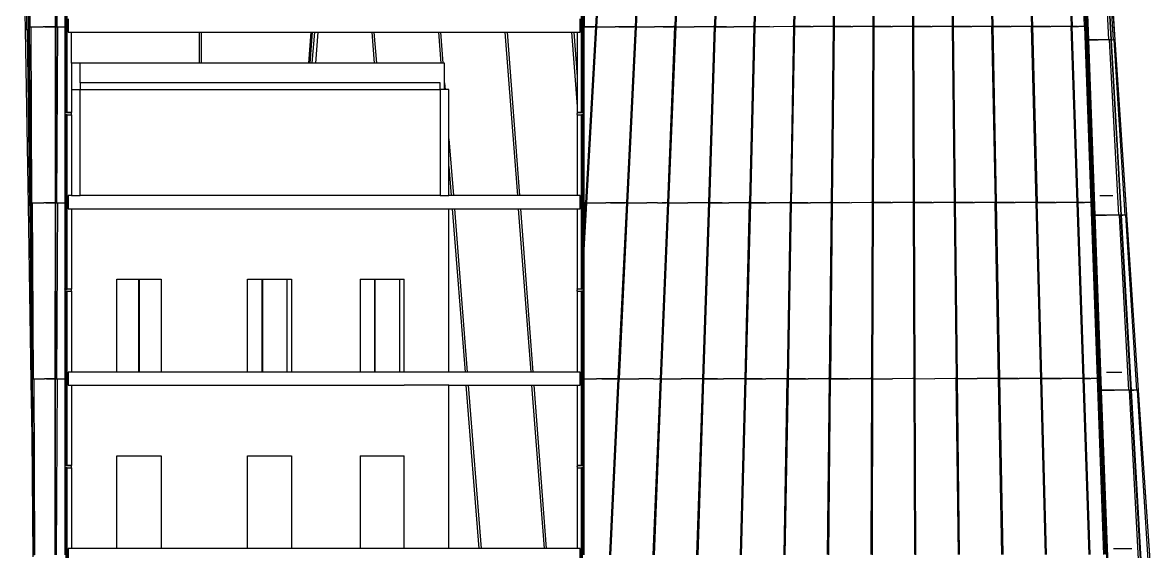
# Model space of a CAD drawing. Extents: x -21493 to 32459, y -48437 to 49697.
# Drawn here: x -12374 to 13168, y 21586 to 33568 of the extents above; entities that cross this region are included whole.
import ezdxf

# ---------------------------------------------------------------- set-up
doc = ezdxf.new("R2010")
doc.units = 0
doc.layers.get('0').update_dxf_attribs({"linetype": 'CONTINUOUS'})
doc.layers.add('SECTIONCUTEDGES', color=7, linetype='CONTINUOUS')

msp = doc.modelspace()

# ---------------------------------------------------------------- linework, layer by layer
for p, q in [((-12308, 33412), (-12374, 37396)), ((-12334, 37396), (-12286, 33413)), ((-12280, 37397), (-12244, 33416)), ((-12239, 33413), (-12275, 37397)), ((-12269, 37397), (-12233, 33471)), ((-12212, 33468), (-12248, 37456)), ((-12198, 33472), (-12216, 37457)), ((-11628, 37460), (-11632, 33473)), ((-11612, 33470), (-11608, 37458)), ((-11574, 37459), (-11598, 33472)), ((348, 33473), (348, 37460)), ((822, 37461), (600, 33473)), ((630, 33472), (851, 37458)), ((1690, 37462), (1497, 33474)), ((1527, 33473), (1719, 37459)), ((2557, 37463), (2395, 33475)), ((2425, 33473), (2587, 37460)), ((3425, 37464), (3292, 33476)), ((3322, 33474), (3454, 37460)), ((4292, 37465), (4190, 33476)), ((4219, 33475), (4322, 37461)), ((5160, 37465), (5087, 33477)), ((5117, 33475), (5190, 37462)), ((6028, 37466), (5985, 33478)), ((6014, 33476), (6057, 37463)), ((6895, 37467), (6882, 33479)), ((6912, 33477), (6925, 37463)), ((7763, 37468), (7779, 33480)), ((7809, 33477), (7792, 37464)), ((8630, 37469), (8677, 33480)), ((8707, 33478), (8660, 37464)), ((9498, 37469), (9574, 33481)), ((9604, 33478), (9528, 37465)), ((10366, 37470), (10472, 33482)), ((10501, 33479), (10395, 37465)), ((11233, 37471), (11369, 33483)), ((11399, 33479), (11263, 37466)), ((11676, 33482), (11535, 37467)), ((11553, 37473), (11700, 33485)), ((11729, 33481), (11594, 37143)), ((11598, 37143), (11745, 33176)), ((11770, 33174), (11623, 37139)), ((12228, 33174), (12021, 37142)), ((12045, 37145), (12271, 33177)), ((12286, 33173), (12060, 37140)), ((12328, 33176), (12079, 37140)), ((12095, 37146), (12362, 33179)), ((12367, 33174), (12099, 37142)), ((-11418, 35481), (-11418, 33472)), ((332, 35481), (332, 33472)), ((-12234, 33471), (-12233, 33471)), ((-12233, 33471), (-12234, 33471)), ((-12234, 33471), (-12233, 33413)), ((-12214, 33468), (-12233, 33471)), ((-12233, 33471), (-12233, 33471)), ((-12233, 33471), (-12213, 33468)), ((-12178, 29480), (-12214, 33468)), ((-12213, 33468), (-12214, 33468)), ((-12213, 33468), (-12212, 33468)), ((-12212, 33468), (-12181, 33469)), ((-12198, 33472), (-12181, 33472)), ((-12181, 33472), (-11905, 33472)), ((-12181, 33469), (-12181, 33469)), ((-12164, 29484), (-12181, 33469)), ((-11866, 33472), (-11905, 33472)), ((-11866, 33472), (-11801, 33472)), ((-11801, 33472), (-11866, 33472)), ((-11801, 33472), (-11801, 33472)), ((-11801, 33472), (-11633, 33472)), ((-11633, 33472), (-11801, 33472)), ((-11633, 33472), (-11637, 29485)), ((-11632, 33473), (-11633, 33473)), ((-11633, 33473), (-11632, 33473)), ((-11633, 33473), (-11633, 33472)), ((-11633, 33472), (-11633, 33472)), ((-11632, 33473), (-11632, 33473)), ((-11632, 33473), (-11632, 33473)), ((-11632, 33473), (-11623, 33472)), ((-11619, 33471), (-11623, 33472)), ((-11614, 33470), (-11619, 33471)), ((-11619, 33471), (-11619, 33471)), ((-11619, 33471), (-11613, 33470)), ((-11619, 33471), (-11619, 33471)), ((-11618, 29482), (-11614, 33470)), ((-11613, 33470), (-11614, 33470)), ((-11613, 33470), (-11612, 33470)), ((-11612, 33470), (-11580, 33471)), ((-11580, 33471), (-11604, 29484)), ((-11598, 33472), (-11580, 33472)), ((-11580, 33472), (-11418, 33472)), ((-11580, 33471), (-11580, 33471)), ((-11418, 33472), (-11418, 31534)), ((332, 33472), (343, 33473)), ((332, 33472), (332, 31532)), ((343, 33473), (347, 33473)), ((346, 33473), (343, 33473)), ((347, 33473), (346, 33473)), ((347, 33473), (347, 33473)), ((347, 33472), (347, 33473)), ((348, 33473), (347, 33473)), ((347, 29485), (347, 33472)), ((388, 33472), (347, 33472)), ((347, 33472), (388, 33472)), ((347, 33472), (347, 33472)), ((598, 33473), (376, 29485)), ((388, 33472), (388, 33472)), ((479, 33472), (388, 33472)), ((388, 33472), (479, 33472)), ((407, 29484), (629, 33470)), ((479, 33472), (479, 33472)), ((480, 33472), (479, 33472)), ((479, 33472), (480, 33472)), ((480, 33472), (480, 33472)), ((587, 33472), (480, 33472)), ((480, 33472), (571, 33472)), ((598, 33473), (571, 33474)), ((571, 33474), (571, 33474)), ((599, 33473), (598, 33473)), ((599, 33473), (600, 33473)), ((600, 33473), (614, 33472)), ((629, 33470), (614, 33472)), ((629, 33470), (630, 33472)), ((629, 33470), (629, 33470)), ((629, 33470), (629, 33470)), ((629, 33470), (629, 33470)), ((629, 33470), (629, 33470)), ((630, 33472), (1043, 33473)), ((1132, 33472), (1043, 33473)), ((1132, 33472), (1255, 33473)), ((1255, 33472), (1132, 33472)), ((1255, 33472), (1255, 33473)), ((1255, 33473), (1285, 33473)), ((1285, 33472), (1255, 33472)), ((1285, 33473), (1285, 33472)), ((1285, 33473), (1376, 33473)), ((1376, 33472), (1285, 33472)), ((1496, 33474), (1304, 29486)), ((1334, 29485), (1526, 33471)), ((1376, 33473), (1376, 33472)), ((1376, 33473), (1377, 33473)), ((1377, 33472), (1376, 33472)), ((1377, 33473), (1377, 33472)), ((1377, 33473), (1468, 33473)), ((1484, 33472), (1377, 33472)), ((1469, 33474), (1468, 33474)), ((1496, 33474), (1469, 33474)), ((1497, 33474), (1496, 33474)), ((1497, 33474), (1512, 33472)), ((1497, 33474), (1497, 33474)), ((1526, 33471), (1512, 33472)), ((1526, 33471), (1527, 33471)), ((1527, 33471), (1526, 33471)), ((1526, 33471), (1526, 33471)), ((1526, 33471), (1526, 33471)), ((1527, 33473), (1940, 33473)), ((1527, 33471), (1527, 33473)), ((2133, 33473), (1940, 33473)), ((2133, 33473), (2274, 33473)), ((2274, 33473), (2133, 33473)), ((2393, 33475), (2231, 29487)), ((2261, 29485), (2424, 33472)), ((2274, 33473), (2274, 33473)), ((2274, 33473), (2275, 33473)), ((2275, 33473), (2274, 33473)), ((2275, 33473), (2275, 33473)), ((2275, 33473), (2366, 33473)), ((2381, 33473), (2275, 33473)), ((2393, 33475), (2366, 33475)), ((2366, 33475), (2366, 33475)), ((2394, 33475), (2393, 33475)), ((2394, 33475), (2395, 33475)), ((2411, 33473), (2394, 33475)), ((2395, 33475), (2411, 33473)), ((2424, 33472), (2411, 33473)), ((2424, 33472), (2425, 33473)), ((2424, 33472), (2424, 33472)), ((2424, 33472), (2424, 33472)), ((2424, 33472), (2424, 33472)), ((2424, 33472), (2424, 33472)), ((2425, 33473), (2838, 33474)), ((3263, 33474), (2838, 33474)), ((3291, 33476), (3158, 29488)), ((3189, 29486), (3321, 33472)), ((3291, 33476), (3263, 33475)), ((3279, 33474), (3263, 33474)), ((3292, 33476), (3291, 33476)), ((3292, 33476), (3311, 33474)), ((3292, 33476), (3292, 33476)), ((3311, 33474), (3292, 33476)), ((3321, 33472), (3311, 33474)), ((3321, 33472), (3322, 33472)), ((3322, 33472), (3321, 33472)), ((3321, 33472), (3321, 33472)), ((3321, 33472), (3321, 33472)), ((3568, 33474), (3322, 33474)), ((3322, 33474), (3568, 33474)), ((3322, 33472), (3322, 33474)), ((3322, 33474), (3322, 33474)), ((3568, 33474), (3735, 33474)), ((4160, 33474), (3735, 33474)), ((4188, 33476), (4085, 29488)), ((4116, 29487), (4219, 33473)), ((4176, 33474), (4160, 33474)), ((4188, 33476), (4161, 33476)), ((4161, 33476), (4161, 33476)), ((4189, 33476), (4188, 33476)), ((4189, 33476), (4190, 33476)), ((4204, 33475), (4189, 33476)), ((4190, 33476), (4204, 33475)), ((4219, 33473), (4204, 33475)), ((4543, 33475), (4219, 33474)), ((4219, 33475), (4543, 33475)), ((4219, 33474), (4219, 33475)), ((4219, 33473), (4219, 33474)), ((4219, 33473), (4219, 33473)), ((4219, 33473), (4219, 33473)), ((4219, 33473), (4219, 33473)), ((4219, 33473), (4219, 33473)), ((4543, 33475), (4633, 33474)), ((5058, 33475), (4633, 33474)), ((5085, 33477), (5013, 29489)), ((5043, 29487), (5116, 33474)), ((5059, 33476), (5058, 33476)), ((5074, 33475), (5058, 33475)), ((5085, 33477), (5059, 33476)), ((5087, 33477), (5085, 33477)), ((5087, 33477), (5101, 33476)), ((5087, 33477), (5087, 33477)), ((5101, 33476), (5087, 33477)), ((5116, 33474), (5101, 33476)), ((5116, 33474), (5117, 33474)), ((5117, 33474), (5116, 33474)), ((5116, 33474), (5116, 33474)), ((5116, 33474), (5116, 33474)), ((5468, 33475), (5117, 33475)), ((5117, 33475), (5468, 33475)), ((5117, 33474), (5117, 33475)), ((5117, 33475), (5117, 33475)), ((5468, 33475), (5530, 33475)), ((5955, 33475), (5530, 33475)), ((5983, 33478), (5940, 29490)), ((5956, 33477), (5955, 33477)), ((5971, 33475), (5955, 33475)), ((5983, 33478), (5956, 33477)), ((5970, 29488), (6014, 33475)), ((5984, 33478), (5983, 33478)), ((5984, 33478), (5985, 33478)), ((5999, 33476), (5984, 33478)), ((5985, 33478), (5999, 33476)), ((6014, 33475), (5999, 33476)), ((6380, 33476), (6014, 33475)), ((6014, 33476), (6380, 33476)), ((6014, 33475), (6014, 33476)), ((6014, 33475), (6014, 33475)), ((6014, 33475), (6014, 33475)), ((6014, 33475), (6014, 33475)), ((6014, 33475), (6014, 33475)), ((6014, 33475), (6014, 33475)), ((6380, 33476), (6428, 33476)), ((6853, 33476), (6428, 33476)), ((6880, 33479), (6853, 33477)), ((6853, 33477), (6853, 33477)), ((6869, 33476), (6853, 33476)), ((6880, 33479), (6867, 29491)), ((6882, 33479), (6880, 33479)), ((6882, 33479), (6896, 33477)), ((6882, 33479), (6882, 33479)), ((6896, 33477), (6882, 33479)), ((6911, 33475), (6896, 33477)), ((6898, 29489), (6911, 33475)), ((6911, 33475), (6912, 33475)), ((6912, 33475), (6911, 33475)), ((6911, 33475), (6911, 33475)), ((6911, 33475), (6911, 33475)), ((6912, 33477), (7286, 33476)), ((6912, 33476), (6912, 33477)), ((7286, 33476), (6912, 33476)), ((6912, 33475), (6912, 33476)), ((7286, 33476), (7325, 33476)), ((7750, 33477), (7325, 33476)), ((7751, 33478), (7750, 33478)), ((7766, 33477), (7750, 33477)), ((7778, 33480), (7751, 33478)), ((7778, 33480), (7794, 29492)), ((7779, 33480), (7778, 33480)), ((7779, 33480), (7794, 33478)), ((7779, 33480), (7779, 33480)), ((7794, 33478), (7779, 33480)), ((7808, 33476), (7794, 33478)), ((7808, 33476), (7809, 33476)), ((7809, 33476), (7808, 33476)), ((7825, 29489), (7808, 33476)), ((7808, 33476), (7808, 33476)), ((7808, 33476), (7808, 33476)), ((8189, 33477), (7809, 33476)), ((7809, 33477), (8189, 33477)), ((7809, 33476), (7809, 33477)), ((8189, 33477), (8222, 33477)), ((8648, 33477), (8222, 33477)), ((8675, 33481), (8648, 33478)), ((8648, 33478), (8648, 33478)), ((8663, 33477), (8648, 33477)), ((8675, 33481), (8721, 29492)), ((8676, 33480), (8675, 33481)), ((8676, 33480), (8677, 33480)), ((8691, 33479), (8676, 33480)), ((8677, 33480), (8691, 33479)), ((8706, 33477), (8691, 33479)), ((9090, 33477), (8706, 33476)), ((8706, 33477), (8707, 33477)), ((8707, 33477), (8706, 33477)), ((8706, 33476), (8706, 33477)), ((8706, 33477), (8706, 33477)), ((8706, 33477), (8706, 33477)), ((8752, 29490), (8706, 33476)), ((8707, 33478), (9090, 33477)), ((8707, 33477), (8707, 33478)), ((9090, 33477), (9120, 33477)), ((9545, 33478), (9120, 33477)), ((9546, 33479), (9545, 33479)), ((9561, 33478), (9545, 33478)), ((9572, 33481), (9546, 33479)), ((9572, 33481), (9649, 29493)), ((9574, 33481), (9572, 33481)), ((9574, 33481), (9588, 33479)), ((9574, 33481), (9574, 33481)), ((9588, 33479), (9574, 33481)), ((9603, 33478), (9588, 33479)), ((9991, 33478), (9603, 33477)), ((9603, 33478), (9604, 33478)), ((9604, 33478), (9603, 33477)), ((9603, 33477), (9603, 33478)), ((9603, 33478), (9603, 33478)), ((9680, 29490), (9603, 33477)), ((9603, 33477), (9603, 33477)), ((9604, 33478), (9673, 33478)), ((9604, 33478), (9673, 33478)), ((9604, 33478), (9604, 33478)), ((9604, 33478), (9604, 33478)), ((9673, 33478), (9991, 33478)), ((9991, 33478), (10017, 33478)), ((10442, 33479), (10017, 33478)), ((10458, 33479), (10442, 33479)), ((10443, 33479), (10442, 33479)), ((10470, 33482), (10443, 33479)), ((10470, 33482), (10576, 29494)), ((10471, 33482), (10470, 33482)), ((10471, 33482), (10472, 33482)), ((10486, 33480), (10471, 33482)), ((10472, 33482), (10486, 33480)), ((10501, 33478), (10486, 33480)), ((10501, 33479), (10891, 33478)), ((10501, 33478), (10501, 33479)), ((10891, 33478), (10501, 33477)), ((10501, 33478), (10501, 33478)), ((10501, 33478), (10501, 33478)), ((10501, 33477), (10501, 33478)), ((10501, 33478), (10501, 33478)), ((10501, 33478), (10501, 33478)), ((10607, 29491), (10501, 33477)), ((10891, 33478), (10915, 33478)), ((11340, 33479), (10915, 33478)), ((11367, 33483), (11340, 33480)), ((11340, 33480), (11340, 33479)), ((11356, 33479), (11340, 33479)), ((11367, 33483), (11503, 29495)), ((11368, 33483), (11367, 33483)), ((11368, 33483), (11369, 33483)), ((11383, 33481), (11368, 33483)), ((11369, 33483), (11383, 33481)), ((11398, 33479), (11383, 33481)), ((11398, 33479), (11399, 33479)), ((11399, 33479), (11398, 33479)), ((11398, 33478), (11398, 33479)), ((11398, 33479), (11439, 33479)), ((11398, 33479), (11398, 33479)), ((11398, 33479), (11398, 33479)), ((11398, 33479), (11398, 33479)), ((11534, 29491), (11398, 33478)), ((11439, 33478), (11398, 33478)), ((11439, 33478), (11439, 33479)), ((11439, 33479), (11441, 33479)), ((11441, 33478), (11439, 33478)), ((11441, 33479), (11441, 33478)), ((11441, 33479), (11479, 33479)), ((11479, 33478), (11441, 33478)), ((11479, 33479), (11479, 33478)), ((11479, 33479), (11513, 33478)), ((11513, 33478), (11479, 33478)), ((11513, 33478), (11536, 33478)), ((11676, 33479), (11536, 33478)), ((11676, 33482), (11675, 33482)), ((11698, 33485), (11676, 33482)), ((11681, 33479), (11676, 33479)), ((11822, 29494), (11681, 33479)), ((11698, 33485), (11845, 29497)), ((11699, 33485), (11698, 33485)), ((11699, 33485), (11700, 33485)), ((11728, 33481), (11699, 33485)), ((11700, 33485), (11728, 33481)), ((11729, 33481), (11728, 33481)), ((11728, 33481), (11729, 33481)), ((11739, 33175), (11728, 33481)), ((11728, 33481), (11728, 33481)), ((-12308, 33412), (-12308, 33412)), ((-12308, 33412), (-12308, 33412)), ((-12308, 33412), (-12270, 33412)), ((-12242, 29428), (-12308, 33412)), ((-12308, 33412), (-12308, 33412)), ((-12308, 33412), (-12308, 33412)), ((-12286, 33413), (-12270, 33413)), ((-12270, 33413), (-12270, 33412)), ((-12270, 33413), (-12247, 33413)), ((-12270, 33412), (-12220, 29429)), ((-12242, 33413), (-12247, 33413)), ((-12244, 33416), (-12242, 33415)), ((-12242, 33415), (-12242, 33413)), ((-12242, 33415), (-12239, 33413)), ((-12242, 33413), (-12206, 29432)), ((-12203, 29429), (-12239, 33413)), ((-12239, 33413), (-12233, 33413)), ((-12239, 33413), (-12239, 33413)), ((-12233, 33413), (-12198, 29483)), ((-11268, 32651), (-11268, 33351)), ((-8368, 32651), (-8368, 33351)), ((-8318, 32651), (-8318, 33351)), ((-5843, 33351), (-5900, 32651)), ((-5881, 32651), (-5823, 33351)), ((-5862, 32651), (-5805, 33351)), ((-5812, 32651), (-5755, 33351)), ((-5684, 33351), (-5742, 32651)), ((-4466, 33351), (-4409, 32651)), ((-4416, 33351), (-4359, 32651)), ((-2957, 33351), (-2902, 32651)), ((-2908, 33351), (-2853, 32651)), ((-1449, 33351), (-1168, 29651)), ((-1399, 33351), (-1118, 29651)), ((59, 33351), (182, 31670)), ((109, 33351), (182, 32348)), ((182, 33351), (182, 32548)), ((11743, 33176), (11739, 33175)), ((11875, 29493), (11739, 33175)), ((11743, 33176), (11890, 29208)), ((11745, 33176), (11743, 33176)), ((11770, 33172), (11745, 33176)), ((11770, 33174), (11966, 33173)), ((11770, 33173), (11770, 33174)), ((11966, 33173), (11770, 33173)), ((11770, 33172), (11770, 33173)), ((11770, 33171), (11770, 33172)), ((11916, 29207), (11770, 33171)), ((11966, 33173), (11986, 33173)), ((12228, 33174), (11986, 33173)), ((12238, 33175), (12228, 33174)), ((12269, 33177), (12238, 33175)), ((12244, 33175), (12238, 33175)), ((12452, 29207), (12244, 33175)), ((12269, 33177), (12495, 29210)), ((12270, 33177), (12269, 33177)), ((12270, 33177), (12271, 33177)), ((12278, 33175), (12270, 33177)), ((12271, 33177), (12278, 33175)), ((12286, 33173), (12278, 33175)), ((12286, 33172), (12286, 33173)), ((12292, 33172), (12286, 33172)), ((12286, 33172), (12292, 33172)), ((12511, 29205), (12286, 33172)), ((12286, 33172), (12286, 33172)), ((12292, 33172), (12299, 33172)), ((12328, 33173), (12299, 33172)), ((12360, 33179), (12328, 33176)), ((12328, 33176), (12328, 33176)), ((12343, 33173), (12328, 33173)), ((12594, 29208), (12343, 33173)), ((12360, 33179), (12627, 29211)), ((12360, 33178), (12362, 33179)), ((12360, 33178), (12360, 33179)), ((12366, 33174), (12360, 33178)), ((12362, 33179), (12367, 33174)), ((12367, 33174), (12366, 33174)), ((12634, 29207), (12366, 33174)), ((12366, 33174), (12366, 33174)), ((-8368, 32651), (-11068, 32651)), ((-8318, 32651), (-8368, 32651)), ((-5900, 32651), (-8318, 32651)), ((-5881, 32651), (-5900, 32651)), ((-5862, 32651), (-5881, 32651)), ((-5812, 32651), (-5862, 32651)), ((-5742, 32651), (-5812, 32651)), ((-4409, 32651), (-5742, 32651)), ((-4359, 32651), (-4409, 32651)), ((-4344, 32651), (-4359, 32651)), ((-2902, 32651), (-4344, 32651)), ((-2853, 32651), (-2902, 32651)), ((-2838, 32651), (-2853, 32651)), ((-2818, 32651), (-2838, 32651)), ((-2818, 32393), (-2818, 32651)), ((182, 32548), (182, 32348)), ((-2818, 32206), (-2818, 32393)), ((-2818, 32206), (-2805, 32051)), ((-2818, 32051), (-2818, 32206)), ((182, 32348), (182, 31670)), ((-11418, 31532), (-11418, 31534)), ((-11418, 31532), (-11392, 31532)), ((-11418, 31531), (-11418, 31532)), ((-11418, 31481), (-11418, 29484)), ((-11367, 31532), (-11268, 31532)), ((182, 31670), (182, 31532)), ((182, 31532), (182, 31532)), ((182, 31532), (282, 31532)), ((182, 31531), (182, 31532)), ((182, 31481), (182, 29651)), ((307, 31532), (332, 31532)), ((332, 31532), (332, 31531)), ((332, 31481), (332, 29484)), ((-2718, 30935), (-2617, 29651)), ((-2718, 30304), (-2666, 29651)), ((12023, 29651), (12038, 29651)), ((12038, 29651), (12138, 29651)), ((12138, 29651), (12227, 29651)), ((12227, 29651), (12306, 29651)), ((12306, 29651), (12313, 29651)), ((-12242, 29428), (-12242, 29428)), ((-12242, 29428), (-12242, 29428)), ((-12242, 29428), (-12205, 29428)), ((-12176, 25444), (-12242, 29428)), ((-12242, 29428), (-12242, 29428)), ((-12242, 29428), (-12242, 29428)), ((-12220, 29429), (-12205, 29429)), ((-12206, 29432), (-12204, 29430)), ((-12205, 29429), (-12205, 29428)), ((-12205, 29429), (-12204, 29429)), ((-12205, 29428), (-12202, 29199)), ((-12205, 29428), (-12204, 29428)), ((-12204, 29430), (-12203, 29429)), ((-12204, 29430), (-12204, 29429)), ((-12204, 29429), (-12204, 29428)), ((-12204, 29428), (-12202, 29199)), ((-12203, 29429), (-12198, 29429)), ((-12167, 25445), (-12203, 29429)), ((-12203, 29429), (-12203, 29429)), ((-12198, 29483), (-12198, 29483)), ((-12180, 29480), (-12198, 29483)), ((-12198, 29483), (-12198, 29483)), ((-12198, 29483), (-12198, 29483)), ((-12198, 29483), (-12179, 29480)), ((-12198, 29483), (-12198, 29429)), ((-12198, 29429), (-12162, 25495)), ((-12144, 25492), (-12180, 29480)), ((-12179, 29480), (-12180, 29480)), ((-12179, 29480), (-12178, 29480)), ((-12178, 29480), (-12147, 29481)), ((-12164, 29484), (-12146, 29484)), ((-12147, 29481), (-12146, 29481)), ((-12130, 25495), (-12147, 29481)), ((-12146, 29484), (-11889, 29484)), ((-11850, 29484), (-11889, 29484)), ((-11850, 29484), (-11824, 29484)), ((-11824, 29484), (-11850, 29484)), ((-11824, 29484), (-11824, 29484)), ((-11824, 29484), (-11786, 29484)), ((-11786, 29484), (-11824, 29484)), ((-11786, 29484), (-11786, 29484)), ((-11786, 29484), (-11747, 29484)), ((-11747, 29484), (-11786, 29484)), ((-11747, 29484), (-11747, 29484)), ((-11747, 29484), (-11666, 29484)), ((-11666, 29484), (-11747, 29484)), ((-11666, 29484), (-11666, 29484)), ((-11666, 29484), (-11637, 29484)), ((-11637, 29484), (-11666, 29484)), ((-11637, 29484), (-11642, 25497)), ((-11637, 29485), (-11637, 29485)), ((-11637, 29485), (-11637, 29485)), ((-11637, 29485), (-11628, 29484)), ((-11637, 29485), (-11637, 29484)), ((-11637, 29484), (-11637, 29484)), ((-11623, 29483), (-11628, 29484)), ((-11628, 29484), (-11623, 29483)), ((-11624, 25494), (-11620, 29482)), ((-11623, 29483), (-11623, 29483)), ((-11620, 29482), (-11623, 29483)), ((-11623, 29483), (-11623, 29483)), ((-11623, 29483), (-11623, 29483)), ((-11623, 29483), (-11619, 29482)), ((-11619, 29482), (-11620, 29482)), ((-11619, 29482), (-11618, 29482)), ((-11618, 29482), (-11585, 29483)), ((-11585, 29483), (-11609, 25496)), ((-11604, 29484), (-11585, 29484)), ((-11585, 29484), (-11418, 29484)), ((-11585, 29483), (-11585, 29483)), ((-11418, 29484), (-11418, 27534)), ((332, 29484), (342, 29485)), ((332, 29484), (332, 28140)), ((342, 29485), (347, 29485)), ((346, 29485), (342, 29485)), ((347, 29485), (346, 29485)), ((376, 29485), (347, 28976)), ((347, 29485), (347, 29485)), ((347, 29484), (347, 29485)), ((347, 29485), (347, 29485)), ((347, 29212), (363, 29484)), ((347, 29484), (348, 29484)), ((347, 29212), (347, 29484)), ((347, 28417), (407, 29482)), ((376, 29485), (348, 29486)), ((348, 29486), (348, 29486)), ((348, 29484), (363, 29484)), ((376, 29485), (376, 29485)), ((376, 29485), (376, 29485)), ((376, 29485), (407, 29482)), ((407, 29484), (835, 29484)), ((407, 29482), (407, 29484)), ((407, 29482), (407, 29482)), ((407, 29482), (407, 29482)), ((407, 29482), (407, 29482)), ((937, 29484), (835, 29484)), ((937, 29484), (1067, 29484)), ((1067, 29484), (937, 29484)), ((1067, 29484), (1067, 29484)), ((1067, 29484), (1097, 29484)), ((1097, 29484), (1067, 29484)), ((1097, 29484), (1185, 29485)), ((1097, 29484), (1097, 29484)), ((1185, 29484), (1097, 29484)), ((1302, 29486), (1109, 25498)), ((1141, 25497), (1333, 29483)), ((1185, 29485), (1185, 29484)), ((1185, 29485), (1186, 29485)), ((1186, 29484), (1185, 29484)), ((1186, 29485), (1186, 29484)), ((1186, 29485), (1275, 29485)), ((1290, 29484), (1186, 29484)), ((1302, 29486), (1275, 29486)), ((1275, 29486), (1275, 29486)), ((1303, 29486), (1302, 29486)), ((1303, 29486), (1304, 29486)), ((1304, 29486), (1318, 29484)), ((1333, 29483), (1318, 29484)), ((1333, 29483), (1334, 29483)), ((1334, 29483), (1333, 29483)), ((1333, 29483), (1333, 29483)), ((1333, 29483), (1333, 29483)), ((1334, 29485), (1762, 29485)), ((1334, 29483), (1334, 29485)), ((2008, 29485), (1762, 29485)), ((2008, 29485), (2112, 29485)), ((2229, 29487), (2067, 25499)), ((2098, 25497), (2261, 29484)), ((2112, 29485), (2113, 29485)), ((2112, 29485), (2112, 29485)), ((2113, 29485), (2202, 29485)), ((2218, 29485), (2113, 29485)), ((2113, 29485), (2113, 29485)), ((2203, 29487), (2202, 29487)), ((2229, 29487), (2203, 29487)), ((2230, 29487), (2229, 29487)), ((2230, 29487), (2231, 29487)), ((2247, 29485), (2230, 29487)), ((2231, 29487), (2247, 29485)), ((2261, 29484), (2247, 29485)), ((2261, 29485), (2690, 29485)), ((2261, 29484), (2261, 29485)), ((2261, 29484), (2261, 29484)), ((2261, 29484), (2261, 29484)), ((2261, 29484), (2261, 29484)), ((2261, 29484), (2261, 29484)), ((3129, 29486), (2690, 29485)), ((3156, 29488), (3024, 25499)), ((3055, 25498), (3188, 29484)), ((3130, 29487), (3129, 29487)), ((3145, 29486), (3129, 29486)), ((3156, 29488), (3130, 29487)), ((3157, 29488), (3156, 29488)), ((3157, 29488), (3158, 29488)), ((3177, 29485), (3157, 29488)), ((3158, 29488), (3177, 29485)), ((3188, 29484), (3177, 29485)), ((3188, 29484), (3189, 29484)), ((3189, 29484), (3188, 29484)), ((3188, 29484), (3188, 29484)), ((3188, 29484), (3188, 29484)), ((3468, 29486), (3189, 29486)), ((3189, 29486), (3468, 29486)), ((3189, 29484), (3189, 29486)), ((3189, 29486), (3189, 29486)), ((3468, 29486), (3617, 29486)), ((4056, 29486), (3617, 29486)), ((4083, 29488), (3981, 25500)), ((4013, 25499), (4115, 29485)), ((4072, 29486), (4056, 29486)), ((4083, 29488), (4057, 29488)), ((4057, 29488), (4057, 29488)), ((4085, 29488), (4083, 29488)), ((4085, 29488), (4100, 29487)), ((4085, 29488), (4085, 29488)), ((4100, 29487), (4085, 29488)), ((4115, 29485), (4100, 29487)), ((4115, 29485), (4116, 29485)), ((4116, 29485), (4115, 29485)), ((4115, 29485), (4115, 29485)), ((4115, 29485), (4115, 29485)), ((4116, 29487), (4459, 29486)), ((4116, 29486), (4116, 29487)), ((4459, 29486), (4116, 29486)), ((4116, 29485), (4116, 29486)), ((4459, 29486), (4544, 29486)), ((4984, 29487), (4544, 29486)), ((5011, 29489), (4938, 25501)), ((4970, 25499), (5042, 29486)), ((5011, 29489), (4984, 29488)), ((4984, 29488), (4984, 29488)), ((4999, 29487), (4984, 29487)), ((5012, 29489), (5011, 29489)), ((5012, 29489), (5013, 29489)), ((5027, 29488), (5012, 29489)), ((5013, 29489), (5027, 29488)), ((5042, 29486), (5027, 29488)), ((5042, 29486), (5043, 29486)), ((5043, 29486), (5042, 29486)), ((5042, 29486), (5042, 29486)), ((5042, 29486), (5042, 29486)), ((5411, 29487), (5043, 29487)), ((5043, 29487), (5411, 29487)), ((5043, 29486), (5043, 29487)), ((5043, 29487), (5043, 29487)), ((5411, 29487), (5471, 29487)), ((5911, 29487), (5471, 29487)), ((5938, 29490), (5895, 25502)), ((5912, 29489), (5911, 29489)), ((5927, 29487), (5911, 29487)), ((5938, 29490), (5912, 29489)), ((5927, 25500), (5970, 29487)), ((5939, 29490), (5938, 29490)), ((5939, 29490), (5940, 29490)), ((5955, 29488), (5939, 29490)), ((5940, 29490), (5955, 29488)), ((5970, 29487), (5955, 29488)), ((5970, 29487), (5970, 29487)), ((5970, 29487), (5970, 29487)), ((5970, 29487), (5970, 29487)), ((5970, 29487), (5970, 29487)), ((5970, 29487), (5970, 29487)), ((6352, 29488), (5970, 29487)), ((5970, 29488), (6352, 29488)), ((5970, 29487), (5970, 29488)), ((6352, 29488), (6399, 29487)), ((6838, 29488), (6399, 29487)), ((6839, 29489), (6838, 29489)), ((6854, 29488), (6838, 29488)), ((6865, 29491), (6839, 29489)), ((6865, 29491), (6852, 25503)), ((6867, 29491), (6865, 29491)), ((6867, 29491), (6882, 29489)), ((6867, 29491), (6867, 29491)), ((6882, 29489), (6867, 29491)), ((6897, 29487), (6882, 29489)), ((6884, 25500), (6897, 29487)), ((6897, 29487), (6898, 29487)), ((6898, 29487), (6897, 29487)), ((6897, 29487), (6897, 29487)), ((6897, 29487), (6897, 29487)), ((6898, 29489), (7287, 29488)), ((6898, 29488), (6898, 29489)), ((7287, 29488), (6898, 29488)), ((6898, 29487), (6898, 29488)), ((7287, 29488), (7326, 29488)), ((7766, 29489), (7326, 29488)), ((7792, 29492), (7766, 29490)), ((7766, 29490), (7766, 29490)), ((7781, 29489), (7766, 29489)), ((7792, 29492), (7809, 25504)), ((7794, 29492), (7792, 29492)), ((7794, 29492), (7809, 29490)), ((7794, 29492), (7794, 29492)), ((7809, 29490), (7794, 29492)), ((7824, 29488), (7809, 29490)), ((8220, 29489), (7824, 29488)), ((7824, 29488), (7825, 29488)), ((7825, 29488), (7824, 29488)), ((7841, 25501), (7824, 29488)), ((7824, 29488), (7824, 29488)), ((7824, 29488), (7824, 29488)), ((7824, 29488), (7824, 29488)), ((7825, 29489), (8220, 29489)), ((7825, 29488), (7825, 29489)), ((8220, 29489), (8253, 29489)), ((8693, 29489), (8253, 29489)), ((8720, 29493), (8693, 29490)), ((8693, 29490), (8693, 29490)), ((8708, 29489), (8693, 29489)), ((8720, 29493), (8766, 25504)), ((8721, 29492), (8720, 29493)), ((8721, 29492), (8736, 29491)), ((8721, 29492), (8721, 29492)), ((8736, 29491), (8721, 29492)), ((8752, 29489), (8736, 29491)), ((8752, 29490), (9151, 29489)), ((8752, 29489), (8752, 29490)), ((9151, 29489), (8752, 29488)), ((8752, 29489), (8752, 29489)), ((8752, 29489), (8752, 29489)), ((8752, 29488), (8752, 29489)), ((8752, 29489), (8752, 29489)), ((8752, 29489), (8752, 29489)), ((8798, 25502), (8752, 29488)), ((9151, 29489), (9180, 29489)), ((9620, 29490), (9180, 29489)), ((9636, 29490), (9620, 29490)), ((9621, 29490), (9620, 29490)), ((9647, 29493), (9621, 29490)), ((9647, 29493), (9723, 25505)), ((9648, 29493), (9647, 29493)), ((9648, 29493), (9649, 29493)), ((9663, 29491), (9648, 29493)), ((9649, 29493), (9663, 29491)), ((9679, 29490), (9663, 29491)), ((10082, 29490), (9679, 29489)), ((9679, 29490), (9680, 29490)), ((9680, 29490), (9679, 29489)), ((9679, 29489), (9679, 29490)), ((9679, 29490), (9679, 29490)), ((9755, 25502), (9679, 29489)), ((9679, 29489), (9679, 29489)), ((9680, 29490), (10057, 29490)), ((9680, 29490), (9680, 29490)), ((9680, 29490), (10057, 29490)), ((9680, 29490), (9680, 29490)), ((10057, 29490), (10082, 29490)), ((10082, 29490), (10108, 29490)), ((10547, 29490), (10108, 29490)), ((10563, 29491), (10547, 29490)), ((10548, 29491), (10547, 29491)), ((10574, 29494), (10548, 29491)), ((10574, 29494), (10680, 25506)), ((10575, 29494), (10574, 29494)), ((10575, 29494), (10576, 29494)), ((10591, 29492), (10575, 29494)), ((10576, 29494), (10591, 29492)), ((10606, 29491), (10591, 29492)), ((10606, 29490), (10606, 29491)), ((11011, 29490), (10606, 29489)), ((10606, 29490), (10607, 29490)), ((10607, 29490), (10606, 29490)), ((10606, 29489), (10606, 29490)), ((10606, 29490), (10606, 29490)), ((10712, 25503), (10606, 29489)), ((10607, 29491), (11011, 29490)), ((10607, 29490), (10607, 29491)), ((11011, 29490), (11035, 29490)), ((11475, 29491), (11035, 29490)), ((11501, 29495), (11475, 29491)), ((11490, 29491), (11475, 29491)), ((11475, 29491), (11475, 29491)), ((11501, 29495), (11637, 25507)), ((11503, 29495), (11501, 29495)), ((11503, 29495), (11518, 29493)), ((11503, 29495), (11503, 29495)), ((11518, 29493), (11503, 29495)), ((11533, 29491), (11518, 29493)), ((11533, 29491), (11534, 29491)), ((11534, 29491), (11533, 29491)), ((11533, 29491), (11610, 29491)), ((11533, 29490), (11533, 29491)), ((11533, 29491), (11533, 29491)), ((11533, 29491), (11533, 29491)), ((11533, 29491), (11533, 29491)), ((11610, 29490), (11533, 29490)), ((11669, 25503), (11533, 29490)), ((11610, 29491), (11610, 29490)), ((11610, 29491), (11655, 29490)), ((11655, 29490), (11610, 29490)), ((11655, 29490), (11677, 29490)), ((11821, 29491), (11677, 29490)), ((11822, 29494), (11821, 29494)), ((11826, 29491), (11821, 29491)), ((11843, 29497), (11822, 29494)), ((11967, 25506), (11826, 29491)), ((11843, 29497), (11990, 25509)), ((11844, 29497), (11843, 29497)), ((11844, 29497), (11845, 29497)), ((11874, 29493), (11844, 29497)), ((11845, 29497), (11874, 29493)), ((11875, 29493), (11874, 29493)), ((11874, 29493), (11875, 29493)), ((11885, 29208), (11874, 29493)), ((11874, 29493), (11874, 29493)), ((-12202, 29199), (-12168, 25448)), ((-11268, 29351), (-11268, 27532)), ((-2718, 25651), (-2718, 29351)), ((-2645, 29351), (-2353, 25651)), ((-2595, 29351), (-2304, 25651)), ((-1147, 29351), (-866, 25651)), ((-1098, 29351), (-817, 25651)), ((182, 29351), (182, 27532)), ((347, 28976), (347, 29212)), ((11888, 29208), (11885, 29208)), ((12022, 25505), (11885, 29208)), ((11888, 29208), (12035, 25240)), ((11890, 29208), (11888, 29208)), ((11916, 29204), (11890, 29208)), ((11916, 29207), (12152, 29206)), ((11916, 29205), (11916, 29207)), ((12152, 29206), (11916, 29205)), ((11916, 29204), (11916, 29205)), ((11917, 29204), (11916, 29204)), ((12063, 25239), (11917, 29204)), ((12152, 29206), (12171, 29206)), ((12452, 29207), (12171, 29206)), ((12463, 29207), (12452, 29207)), ((12493, 29210), (12463, 29207)), ((12467, 29207), (12463, 29207)), ((12677, 25239), (12467, 29207)), ((12493, 29210), (12718, 25242)), ((12494, 29210), (12493, 29210)), ((12494, 29210), (12495, 29210)), ((12502, 29208), (12494, 29210)), ((12495, 29210), (12502, 29208)), ((12511, 29206), (12502, 29208)), ((12511, 29205), (12511, 29206)), ((12511, 29205), (12511, 29205)), ((12511, 29205), (12511, 29205)), ((12511, 29205), (12536, 29204)), ((12511, 29204), (12511, 29205)), ((12511, 29205), (12511, 29205)), ((12511, 29205), (12511, 29205)), ((12536, 29204), (12511, 29204)), ((12737, 25238), (12511, 29204)), ((12536, 29204), (12545, 29204)), ((12594, 29205), (12545, 29204)), ((12625, 29211), (12594, 29208)), ((12594, 29208), (12594, 29208)), ((12608, 29205), (12594, 29205)), ((12860, 25241), (12608, 29205)), ((12625, 29211), (12893, 25243)), ((12626, 29211), (12625, 29211)), ((12626, 29211), (12627, 29211)), ((12633, 29207), (12626, 29211)), ((12627, 29211), (12633, 29207)), ((12634, 29207), (12633, 29206)), ((12633, 29206), (12633, 29207)), ((12633, 29207), (12634, 29207)), ((12901, 25239), (12633, 29206)), ((347, 28417), (347, 28976)), ((347, 28140), (347, 28417)), ((332, 28140), (347, 28140)), ((347, 28140), (332, 28140)), ((332, 28140), (332, 28140)), ((332, 28140), (332, 27532)), ((347, 25497), (347, 28140)), ((347, 28140), (347, 28140)), ((-10237, 25651), (-10237, 27751)), ((-10237, 27751), (-9739, 27751)), ((-9739, 25651), (-9739, 27751)), ((-9739, 27751), (-9734, 27751)), ((-9734, 27751), (-9734, 25651)), ((-9734, 27751), (-9237, 27751)), ((-9237, 27751), (-9237, 25651)), ((-7281, 25651), (-7281, 27751)), ((-7281, 27751), (-6948, 27751)), ((-6948, 25651), (-6948, 27751)), ((-6948, 27751), (-6943, 27751)), ((-6943, 27751), (-6943, 25651)), ((-6943, 27751), (-6386, 27751)), ((-6386, 27751), (-6386, 25651)), ((-6386, 27751), (-6281, 27751)), ((-6281, 27751), (-6281, 25651)), ((-4731, 27751), (-4731, 25651)), ((-4731, 27751), (-4398, 27751)), ((-4398, 25651), (-4398, 27751)), ((-4398, 27751), (-4393, 27751)), ((-4393, 27751), (-4393, 25651)), ((-4393, 27751), (-3836, 27751)), ((-3836, 27751), (-3836, 25651)), ((-3836, 27751), (-3731, 27751)), ((-3731, 25651), (-3731, 27751)), ((-11418, 27532), (-11418, 27534)), ((-11418, 27532), (-11392, 27532)), ((-11418, 27531), (-11418, 27532)), ((-11418, 27481), (-11418, 25496)), ((-11367, 27532), (-11268, 27532)), ((-11268, 27532), (-11268, 27531)), ((-11268, 27532), (-11268, 27532)), ((-11268, 27481), (-11268, 25651)), ((182, 27532), (182, 27532)), ((182, 27532), (282, 27532)), ((182, 27531), (182, 27532)), ((182, 27481), (182, 25651)), ((307, 27532), (332, 27532)), ((332, 27532), (332, 27531)), ((332, 27481), (332, 25496)), ((12176, 25651), (12194, 25651)), ((12194, 25651), (12396, 25651)), ((12396, 25651), (12520, 25651)), ((-12155, 24194), (-12176, 25444)), ((-12176, 25444), (-12176, 25444)), ((-12176, 25444), (-12176, 25444)), ((-12176, 25444), (-12167, 25444)), ((-12176, 25444), (-12176, 25444)), ((-12176, 25444), (-12176, 25444)), ((-12168, 25448), (-12167, 25445)), ((-12167, 25445), (-12162, 25445)), ((-12167, 25445), (-12167, 25445)), ((-12167, 25444), (-12167, 25445)), ((-12155, 24194), (-12167, 25444)), ((-12163, 25495), (-12162, 25495)), ((-12162, 25495), (-12163, 25495)), ((-12163, 25495), (-12162, 25445)), ((-12146, 25492), (-12162, 25495)), ((-12162, 25495), (-12162, 25495)), ((-12162, 25495), (-12145, 25492)), ((-12162, 25445), (-12127, 21507)), ((-12110, 21504), (-12146, 25492)), ((-12145, 25492), (-12146, 25492)), ((-12145, 25492), (-12144, 25492)), ((-12144, 25492), (-12112, 25493)), ((-12130, 25495), (-12112, 25496)), ((-12112, 25496), (-11874, 25496)), ((-12095, 21507), (-12112, 25493)), ((-12112, 25493), (-12112, 25493)), ((-11835, 25496), (-11874, 25496)), ((-11835, 25496), (-11689, 25496)), ((-11689, 25496), (-11835, 25496)), ((-11689, 25496), (-11689, 25496)), ((-11689, 25496), (-11651, 25496)), ((-11651, 25496), (-11689, 25496)), ((-11651, 25496), (-11651, 25496)), ((-11651, 25496), (-11642, 25496)), ((-11642, 25496), (-11651, 25496)), ((-11642, 25496), (-11646, 21509)), ((-11642, 25497), (-11642, 25497)), ((-11642, 25497), (-11633, 25496)), ((-11642, 25497), (-11642, 25496)), ((-11642, 25497), (-11642, 25497)), ((-11642, 25496), (-11642, 25496)), ((-11628, 25495), (-11633, 25496)), ((-11633, 25496), (-11628, 25495)), ((-11630, 21506), (-11625, 25494)), ((-11628, 25495), (-11628, 25495)), ((-11625, 25494), (-11628, 25495)), ((-11628, 25495), (-11628, 25495)), ((-11628, 25495), (-11628, 25495)), ((-11628, 25495), (-11625, 25494)), ((-11625, 25494), (-11625, 25494)), ((-11625, 25494), (-11624, 25494)), ((-11624, 25494), (-11591, 25495)), ((-11591, 25495), (-11615, 21508)), ((-11609, 25496), (-11591, 25496)), ((-11591, 25496), (-11418, 25496)), ((-11591, 25495), (-11591, 25495)), ((-11418, 25496), (-11418, 23534)), ((-11268, 25351), (-11268, 23532)), ((-2718, 21651), (-2718, 25351)), ((-2332, 25351), (-2041, 21651)), ((-2283, 25351), (-1991, 21651)), ((-845, 25351), (-564, 21651)), ((-796, 25351), (-515, 21651)), ((182, 25351), (182, 23533)), ((332, 25496), (346, 25497)), ((332, 25496), (332, 23532)), ((347, 25497), (346, 25497)), ((347, 25497), (346, 25497)), ((347, 25497), (347, 25497)), ((347, 25497), (347, 25497)), ((347, 25496), (347, 25497)), ((347, 25496), (627, 25496)), ((347, 21509), (347, 25496)), ((744, 25496), (627, 25496)), ((744, 25496), (909, 25496)), ((909, 25496), (744, 25496)), ((909, 25496), (909, 25496)), ((909, 25496), (994, 25496)), ((994, 25496), (909, 25496)), ((1108, 25498), (915, 21510)), ((948, 21509), (1140, 25495)), ((994, 25496), (994, 25496)), ((994, 25496), (994, 25496)), ((994, 25496), (994, 25496)), ((994, 25496), (1081, 25496)), ((1096, 25496), (994, 25496)), ((994, 25496), (994, 25496)), ((1082, 25498), (1081, 25498)), ((1108, 25498), (1082, 25498)), ((1109, 25498), (1108, 25498)), ((1109, 25498), (1125, 25496)), ((1109, 25498), (1109, 25498)), ((1140, 25495), (1125, 25496)), ((1140, 25495), (1141, 25495)), ((1141, 25495), (1140, 25495)), ((1140, 25495), (1140, 25495)), ((1140, 25495), (1140, 25495)), ((1141, 25497), (1584, 25497)), ((1141, 25495), (1141, 25497)), ((1914, 25497), (1584, 25497)), ((2065, 25499), (1902, 21511)), ((1914, 25497), (2038, 25497)), ((1935, 21509), (2097, 25496)), ((2039, 25499), (2038, 25499)), ((2054, 25497), (2038, 25497)), ((2065, 25499), (2039, 25499)), ((2066, 25499), (2065, 25499)), ((2066, 25499), (2067, 25499)), ((2084, 25497), (2066, 25499)), ((2067, 25499), (2084, 25497)), ((2097, 25496), (2084, 25497)), ((2097, 25496), (2098, 25496)), ((2098, 25496), (2097, 25496)), ((2097, 25496), (2097, 25496)), ((2097, 25496), (2097, 25496)), ((2100, 25497), (2098, 25497)), ((2098, 25496), (2098, 25497)), ((2100, 25497), (2541, 25497)), ((2995, 25497), (2541, 25497)), ((3022, 25500), (2889, 21511)), ((2922, 21510), (3055, 25496)), ((2996, 25499), (2995, 25499)), ((3011, 25497), (2995, 25497)), ((3022, 25500), (2996, 25499)), ((3023, 25499), (3022, 25500)), ((3023, 25499), (3024, 25499)), ((3044, 25497), (3023, 25499)), ((3024, 25499), (3044, 25497)), ((3055, 25496), (3044, 25497)), ((3363, 25498), (3055, 25498)), ((3055, 25498), (3363, 25498)), ((3055, 25496), (3055, 25498)), ((3055, 25498), (3055, 25498)), ((3055, 25496), (3055, 25496)), ((3055, 25496), (3055, 25496)), ((3055, 25496), (3055, 25496)), ((3055, 25496), (3055, 25496)), ((3363, 25498), (3498, 25498)), ((3953, 25498), (3498, 25498)), ((3979, 25500), (3876, 21512)), ((3909, 21511), (4012, 25497)), ((3979, 25500), (3953, 25500)), ((3953, 25500), (3953, 25500)), ((3968, 25498), (3953, 25498)), ((3980, 25500), (3979, 25500)), ((3980, 25500), (3981, 25500)), ((3996, 25499), (3980, 25500)), ((3981, 25500), (3996, 25499)), ((4012, 25497), (3996, 25499)), ((4012, 25497), (4013, 25498)), ((4012, 25497), (4012, 25497)), ((4012, 25497), (4012, 25497)), ((4012, 25497), (4012, 25497)), ((4012, 25497), (4012, 25497)), ((4013, 25499), (4375, 25498)), ((4013, 25498), (4013, 25499)), ((4375, 25498), (4013, 25498)), ((4375, 25498), (4455, 25498)), ((4910, 25499), (4455, 25498)), ((4936, 25501), (4863, 21513)), ((4896, 21511), (4969, 25498)), ((4936, 25501), (4910, 25500)), ((4910, 25500), (4910, 25500)), ((4925, 25499), (4910, 25499)), ((4937, 25501), (4936, 25501)), ((4937, 25501), (4938, 25501)), ((4953, 25500), (4937, 25501)), ((4938, 25501), (4953, 25500)), ((4969, 25498), (4953, 25500)), ((4969, 25498), (4970, 25498)), ((4970, 25498), (4969, 25498)), ((4969, 25498), (4969, 25498)), ((4969, 25498), (4969, 25498)), ((5354, 25499), (4970, 25499)), ((4970, 25499), (5354, 25499)), ((4970, 25498), (4970, 25499)), ((4970, 25499), (4970, 25499)), ((5354, 25499), (5413, 25499)), ((5867, 25499), (5413, 25499)), ((5893, 25502), (5850, 21514)), ((5893, 25502), (5867, 25501)), ((5867, 25501), (5867, 25501)), ((5882, 25499), (5867, 25499)), ((5883, 21512), (5926, 25499)), ((5894, 25502), (5893, 25502)), ((5894, 25502), (5895, 25502)), ((5910, 25500), (5894, 25502)), ((5895, 25502), (5910, 25500)), ((5926, 25499), (5910, 25500)), ((5926, 25499), (5927, 25499)), ((5927, 25499), (5926, 25499)), ((5926, 25499), (5926, 25499)), ((5926, 25499), (5926, 25499)), ((5927, 25500), (6324, 25499)), ((5927, 25499), (5927, 25500)), ((6324, 25499), (5927, 25499)), ((5927, 25499), (5927, 25499)), ((6324, 25499), (6370, 25499)), ((6824, 25500), (6370, 25499)), ((6825, 25501), (6824, 25501)), ((6839, 25500), (6824, 25500)), ((6850, 25503), (6825, 25501)), ((6850, 25503), (6837, 21515)), ((6851, 25503), (6850, 25503)), ((6851, 25503), (6852, 25503)), ((6867, 25501), (6851, 25503)), ((6852, 25503), (6867, 25501)), ((6883, 25500), (6867, 25501)), ((6870, 21512), (6883, 25499)), ((6883, 25499), (6883, 25500)), ((6883, 25499), (6884, 25499)), ((6884, 25499), (6883, 25499)), ((6883, 25499), (6883, 25499)), ((6884, 25500), (7327, 25500)), ((6884, 25499), (6884, 25500)), ((6884, 25499), (6884, 25499)), ((7781, 25501), (7327, 25500)), ((7796, 25501), (7781, 25501)), ((7782, 25501), (7781, 25501)), ((7807, 25504), (7782, 25501)), ((7807, 25504), (7824, 21515)), ((7809, 25504), (7807, 25504)), ((7809, 25504), (7824, 25502)), ((7809, 25504), (7809, 25504)), ((7824, 25502), (7809, 25504)), ((7840, 25500), (7824, 25502)), ((7840, 25500), (7841, 25500)), ((7841, 25500), (7840, 25500)), ((7857, 21513), (7840, 25500)), ((7840, 25500), (7840, 25500)), ((7840, 25500), (7840, 25500)), ((7840, 25500), (7840, 25500)), ((7841, 25501), (8284, 25500)), ((7841, 25500), (7841, 25501)), ((8738, 25501), (8284, 25500)), ((8739, 25502), (8738, 25502)), ((8753, 25501), (8738, 25501)), ((8764, 25504), (8739, 25502)), ((8764, 25504), (8811, 21516)), ((8766, 25504), (8764, 25504)), ((8766, 25504), (8781, 25503)), ((8766, 25504), (8766, 25504)), ((8781, 25503), (8766, 25504)), ((8797, 25501), (8781, 25503)), ((8797, 25501), (8798, 25501)), ((8798, 25501), (8797, 25501)), ((8797, 25500), (8797, 25501)), ((8797, 25501), (8797, 25501)), ((8797, 25501), (8797, 25501)), ((8844, 21514), (8797, 25500)), ((8798, 25502), (9241, 25501)), ((8798, 25501), (8798, 25502)), ((9695, 25502), (9241, 25501)), ((9710, 25502), (9695, 25502)), ((9696, 25502), (9695, 25502)), ((9721, 25505), (9696, 25502)), ((9721, 25505), (9798, 21517)), ((9723, 25505), (9721, 25505)), ((9723, 25505), (9738, 25503)), ((9723, 25505), (9723, 25505)), ((9738, 25503), (9723, 25505)), ((9754, 25502), (9738, 25503)), ((9754, 25502), (9755, 25502)), ((9755, 25502), (9754, 25502)), ((9754, 25501), (9754, 25502)), ((9754, 25502), (9754, 25502)), ((9754, 25502), (9754, 25502)), ((9754, 25501), (9907, 25501)), ((9907, 25501), (9754, 25501)), ((9830, 21514), (9754, 25501)), ((9754, 25501), (9754, 25501)), ((9755, 25502), (10173, 25502)), ((9755, 25502), (9755, 25502)), ((10173, 25502), (9907, 25501)), ((10173, 25502), (10198, 25501)), ((10652, 25502), (10198, 25501)), ((10653, 25503), (10652, 25503)), ((10667, 25502), (10652, 25502)), ((10678, 25506), (10653, 25503)), ((10678, 25506), (10784, 21518)), ((10680, 25506), (10678, 25506)), ((10680, 25506), (10695, 25504)), ((10680, 25506), (10680, 25506)), ((10695, 25504), (10680, 25506)), ((10711, 25503), (10695, 25504)), ((10711, 25502), (10711, 25503)), ((10711, 25502), (10712, 25502)), ((10712, 25502), (10711, 25502)), ((11016, 25502), (10711, 25501)), ((10711, 25501), (10711, 25502)), ((10711, 25502), (10711, 25502)), ((10817, 21515), (10711, 25501)), ((10712, 25502), (10712, 25503)), ((10712, 25503), (11016, 25502)), ((11016, 25502), (11016, 25502)), ((11016, 25502), (11016, 25502)), ((11028, 25502), (11016, 25502)), ((11016, 25502), (11028, 25502)), ((11016, 25502), (11016, 25502)), ((11016, 25502), (11016, 25502)), ((11041, 25502), (11028, 25502)), ((11028, 25502), (11041, 25502)), ((11041, 25502), (11041, 25502)), ((11066, 25502), (11041, 25502)), ((11041, 25502), (11066, 25502)), ((11066, 25502), (11066, 25502)), ((11066, 25502), (11077, 25502)), ((11077, 25502), (11066, 25502)), ((11113, 25502), (11077, 25502)), ((11077, 25502), (11113, 25502)), ((11113, 25502), (11113, 25502)), ((11132, 25502), (11113, 25502)), ((11113, 25502), (11132, 25502)), ((11132, 25502), (11155, 25502)), ((11609, 25503), (11155, 25502)), ((11624, 25503), (11609, 25503)), ((11610, 25503), (11609, 25503)), ((11635, 25507), (11610, 25503)), ((11635, 25507), (11771, 21519)), ((11637, 25507), (11635, 25507)), ((11637, 25507), (11653, 25505)), ((11637, 25507), (11637, 25507)), ((11653, 25505), (11637, 25507)), ((11668, 25503), (11653, 25505)), ((11668, 25503), (11669, 25503)), ((11669, 25503), (11668, 25503)), ((11668, 25503), (11796, 25502)), ((11668, 25502), (11668, 25503)), ((11668, 25503), (11668, 25503)), ((11668, 25503), (11668, 25503)), ((11668, 25503), (11668, 25503)), ((11796, 25502), (11668, 25502)), ((11804, 21515), (11668, 25502)), ((11796, 25502), (11817, 25502)), ((11967, 25503), (11817, 25502)), ((11967, 25506), (11966, 25506)), ((11988, 25509), (11967, 25506)), ((11972, 25503), (11967, 25503)), ((12113, 21518), (11972, 25503)), ((11988, 25509), (12135, 21521)), ((11989, 25509), (11988, 25509)), ((11989, 25509), (11990, 25509)), ((12020, 25505), (11989, 25509)), ((11990, 25509), (12020, 25505)), ((12022, 25505), (12020, 25505)), ((12020, 25505), (12022, 25505)), ((12030, 25240), (12020, 25505)), ((12020, 25505), (12020, 25505)), ((12034, 25241), (12030, 25240)), ((12168, 21517), (12030, 25240)), ((12034, 25241), (12180, 21273)), ((12035, 25240), (12034, 25241)), ((12063, 25237), (12035, 25240)), ((12063, 25239), (12337, 25238)), ((12063, 25237), (12063, 25239)), ((12337, 25238), (12063, 25237)), ((12063, 25236), (12063, 25237)), ((12063, 25236), (12063, 25237)), ((12063, 25236), (12063, 25236)), ((12210, 21271), (12063, 25236)), ((12337, 25238), (12356, 25238)), ((12677, 25239), (12356, 25238)), ((12688, 25239), (12677, 25239)), ((12717, 25242), (12688, 25239)), ((12690, 25239), (12688, 25239)), ((12902, 21271), (12690, 25239)), ((12717, 25242), (12942, 21274)), ((12718, 25242), (12717, 25242)), ((12718, 25242), (12727, 25240)), ((12718, 25242), (12718, 25242)), ((12727, 25240), (12718, 25242)), ((12737, 25238), (12727, 25240)), ((12737, 25238), (12737, 25238)), ((12737, 25238), (12737, 25238)), ((12737, 25237), (12737, 25238)), ((12737, 25238), (12737, 25238)), ((12737, 25238), (12737, 25238)), ((12744, 25237), (12737, 25236)), ((12737, 25236), (12737, 25237)), ((12737, 25237), (12744, 25237)), ((12962, 21270), (12737, 25236)), ((12744, 25237), (12744, 25237)), ((12745, 25237), (12744, 25237)), ((12744, 25237), (12745, 25237)), ((12745, 25237), (12745, 25237)), ((12781, 25237), (12745, 25237)), ((12745, 25237), (12781, 25237)), ((12781, 25237), (12791, 25237)), ((12860, 25237), (12791, 25237)), ((12891, 25243), (12860, 25241)), ((12860, 25241), (12860, 25241)), ((12873, 25237), (12860, 25237)), ((13126, 21273), (12873, 25237)), ((12891, 25243), (13158, 21275)), ((12891, 25243), (12893, 25243)), ((12900, 25239), (12891, 25243)), ((12891, 25243), (12891, 25243)), ((12893, 25243), (12900, 25239)), ((12901, 25239), (12900, 25239)), ((13168, 21271), (12900, 25239)), ((12900, 25239), (12900, 25239)), ((12900, 25239), (12901, 25239)), ((-12131, 21461), (-12155, 24194)), ((-11418, 23532), (-11418, 23534)), ((-11418, 23532), (-11392, 23532)), ((-11418, 23531), (-11418, 23532)), ((-11367, 23532), (-11268, 23532)), ((-11268, 23532), (-11268, 23531)), ((-11268, 23532), (-11268, 23532)), ((-10237, 21651), (-10237, 23751)), ((-10237, 23751), (-9237, 23751)), ((-9237, 23751), (-9237, 21651)), ((-7281, 21651), (-7281, 23751)), ((-7281, 23751), (-6281, 23751)), ((-6281, 23751), (-6281, 21651)), ((-4731, 23751), (-4731, 21651)), ((-4731, 23751), (-3731, 23751)), ((-3731, 21651), (-3731, 23751)), ((182, 23532), (182, 23533)), ((182, 23532), (282, 23532)), ((182, 23531), (182, 23532)), ((307, 23532), (332, 23532)), ((332, 23532), (332, 23531)), ((-11418, 23481), (-11418, 21508)), ((-11268, 23481), (-11268, 21651)), ((182, 23481), (182, 21651)), ((332, 23481), (332, 21508)), ((12331, 21651), (12367, 21651)), ((12367, 21651), (12592, 21651)), ((12592, 21651), (12750, 21651))]:
    msp.add_line(p, q)
at = {"layer": 'SECTIONCUTEDGES'}
for p, q in [((-11392, 35481), (-11392, 31532)), ((-11367, 31532), (-11367, 35481)), ((282, 31532), (282, 35481)), ((307, 31532), (307, 35481)), ((-11343, 33651), (-11343, 33351)), ((257, 33351), (257, 33651)), ((-11343, 33351), (-11268, 33351)), ((-11268, 33351), (-8368, 33351)), ((-8368, 33351), (-8318, 33351)), ((-8318, 33351), (-5843, 33351)), ((-5843, 33351), (-5835, 33351)), ((-5835, 33351), (-5823, 33351)), ((-5823, 33351), (-5805, 33351)), ((-5805, 33351), (-5755, 33351)), ((-5755, 33351), (-5754, 33351)), ((-5754, 33351), (-5729, 33351)), ((-5729, 33351), (-5684, 33351)), ((-5684, 33351), (-4466, 33351)), ((-4466, 33351), (-4416, 33351)), ((-4416, 33351), (-4408, 33351)), ((-4408, 33351), (-4401, 33351)), ((-4401, 33351), (-2957, 33351)), ((-2957, 33351), (-2908, 33351)), ((-2908, 33351), (-2900, 33351)), ((-2900, 33351), (-2892, 33351)), ((-2892, 33351), (-1449, 33351)), ((-1449, 33351), (-1399, 33351)), ((-1399, 33351), (-1391, 33351)), ((-1391, 33351), (-1384, 33351)), ((-1384, 33351), (59, 33351)), ((59, 33351), (109, 33351)), ((109, 33351), (118, 33351)), ((118, 33351), (124, 33351)), ((124, 33351), (182, 33351)), ((182, 33351), (257, 33351)), ((-11068, 32651), (-11268, 32651)), ((-11268, 32651), (-11268, 32051)), ((-11068, 32204), (-11068, 32651)), ((-2918, 32204), (-11068, 32204)), ((-11068, 32204), (-11068, 32051)), ((-2918, 32051), (-2918, 32204)), ((-11268, 32051), (-11068, 32051)), ((-11268, 32051), (-11268, 31532)), ((-11068, 32051), (-2918, 32051)), ((-11068, 29651), (-11068, 32051)), ((-2918, 32051), (-2918, 29651)), ((-2818, 32051), (-2918, 32051)), ((-2805, 32051), (-2818, 32051)), ((-2791, 32051), (-2805, 32051)), ((-2718, 32051), (-2791, 32051)), ((-2718, 31110), (-2718, 32051)), ((-11392, 31531), (-11418, 31531)), ((-11418, 31531), (-11418, 31509)), ((-11418, 31509), (-11418, 31507)), ((-11418, 31507), (-11418, 31484)), ((-11418, 31484), (-11418, 31481)), ((-11418, 31481), (-11392, 31481)), ((-11392, 31532), (-11392, 31531)), ((-11392, 31531), (-11367, 31531)), ((-11392, 31481), (-11392, 27532)), ((-11367, 31481), (-11392, 31481)), ((-11367, 31531), (-11367, 31532)), ((-11268, 31531), (-11367, 31531)), ((-11367, 27532), (-11367, 31481)), ((-11367, 31481), (-11268, 31481)), ((-11268, 31532), (-11268, 31531)), ((-11268, 31481), (-11268, 31531)), ((-11268, 31481), (-11268, 29651)), ((282, 31531), (182, 31531)), ((182, 31531), (182, 31507)), ((182, 31507), (182, 31507)), ((182, 31482), (182, 31507)), ((182, 31482), (182, 31481)), ((182, 31481), (282, 31481)), ((282, 31532), (282, 31531)), ((282, 31531), (307, 31532)), ((332, 31531), (282, 31531)), ((282, 27532), (282, 31481)), ((307, 31481), (282, 31481)), ((307, 27532), (307, 31481)), ((307, 31481), (332, 31481)), ((332, 31481), (332, 31531)), ((-2718, 30935), (-2718, 31110)), ((-2718, 30304), (-2718, 30935)), ((-2718, 29651), (-2718, 30304)), ((-11343, 29651), (-11343, 29351)), ((-11268, 29651), (-11343, 29651)), ((-11268, 29651), (-11068, 29651)), ((-2918, 29651), (-11068, 29651)), ((-2918, 29651), (-2718, 29651)), ((-2666, 29651), (-2718, 29651)), ((-2617, 29651), (-2666, 29651)), ((-2606, 29651), (-2617, 29651)), ((-2604, 29651), (-2606, 29651)), ((-1168, 29651), (-2604, 29651)), ((-1118, 29651), (-1168, 29651)), ((-1108, 29651), (-1118, 29651)), ((-1106, 29651), (-1108, 29651)), ((182, 29651), (-1106, 29651)), ((257, 29651), (182, 29651)), ((257, 29351), (257, 29651)), ((-11343, 29351), (-11268, 29351)), ((-11268, 29351), (-11259, 29351)), ((-11259, 29351), (-2718, 29351)), ((-2718, 29351), (-2645, 29351)), ((-2645, 29351), (-2595, 29351)), ((-2595, 29351), (-2585, 29351)), ((-2585, 29351), (-2577, 29351)), ((-2577, 29351), (-1147, 29351)), ((-1147, 29351), (-1098, 29351)), ((-1098, 29351), (-1088, 29351)), ((-1088, 29351), (-1079, 29351)), ((-1079, 29351), (182, 29351)), ((182, 29351), (257, 29351)), ((-11392, 27531), (-11418, 27531)), ((-11418, 27531), (-11418, 27509)), ((-11418, 27509), (-11418, 27507)), ((-11418, 27507), (-11418, 27484)), ((-11418, 27484), (-11418, 27481)), ((-11418, 27481), (-11392, 27481)), ((-11392, 27532), (-11392, 27531)), ((-11392, 27531), (-11367, 27531)), ((-11392, 27481), (-11392, 23532)), ((-11367, 27481), (-11392, 27481)), ((-11367, 27531), (-11367, 27532)), ((-11268, 27531), (-11367, 27531)), ((-11367, 23532), (-11367, 27481)), ((-11367, 27481), (-11268, 27481)), ((-11268, 27481), (-11268, 27531)), ((282, 27531), (182, 27531)), ((182, 27531), (182, 27508)), ((182, 27507), (182, 27508)), ((182, 27482), (182, 27507)), ((182, 27482), (182, 27481)), ((182, 27481), (282, 27481)), ((282, 27532), (282, 27531)), ((282, 27531), (307, 27532)), ((332, 27531), (282, 27531)), ((282, 23532), (282, 27481)), ((307, 27481), (282, 27481)), ((307, 23532), (307, 27481)), ((307, 27481), (332, 27481)), ((332, 27481), (332, 27531)), ((-11343, 25651), (-11343, 25351)), ((-11268, 25651), (-11343, 25651)), ((-11159, 25651), (-11268, 25651)), ((-10237, 25651), (-11159, 25651)), ((-9739, 25651), (-10237, 25651)), ((-9734, 25651), (-9739, 25651)), ((-9237, 25651), (-9734, 25651)), ((-7281, 25651), (-9237, 25651)), ((-6948, 25651), (-7281, 25651)), ((-6943, 25651), (-6948, 25651)), ((-6386, 25651), (-6943, 25651)), ((-6281, 25651), (-6386, 25651)), ((-4731, 25651), (-6281, 25651)), ((-4398, 25651), (-4731, 25651)), ((-4393, 25651), (-4398, 25651)), ((-3836, 25651), (-4393, 25651)), ((-3731, 25651), (-3836, 25651)), ((-2718, 25651), (-3731, 25651)), ((-2353, 25651), (-2718, 25651)), ((-2304, 25651), (-2353, 25651)), ((-2291, 25651), (-2304, 25651)), ((-2289, 25651), (-2291, 25651)), ((-866, 25651), (-2289, 25651)), ((-817, 25651), (-866, 25651)), ((-804, 25651), (-817, 25651)), ((-802, 25651), (-804, 25651)), ((182, 25651), (-802, 25651)), ((257, 25651), (182, 25651)), ((257, 25351), (257, 25651)), ((-11343, 25351), (-11268, 25351)), ((-11268, 25351), (-11151, 25351)), ((-11151, 25351), (-10237, 25351)), ((-10237, 25351), (-7589, 25351)), ((-7589, 25351), (-4731, 25351)), ((-4731, 25351), (-3731, 25351)), ((-2718, 25351), (-3731, 25351)), ((-2718, 25351), (-2332, 25351)), ((-2332, 25351), (-2283, 25351)), ((-2283, 25351), (-2271, 25351)), ((-2271, 25351), (-2261, 25351)), ((-2261, 25351), (-845, 25351)), ((-845, 25351), (-796, 25351)), ((-796, 25351), (-784, 25351)), ((-784, 25351), (-775, 25351)), ((-775, 25351), (182, 25351)), ((182, 25351), (257, 25351)), ((-11392, 23531), (-11418, 23531)), ((-11418, 23531), (-11418, 23509)), ((-11418, 23509), (-11418, 23507)), ((-11418, 23507), (-11418, 23484)), ((-11392, 23532), (-11392, 23531)), ((-11392, 23531), (-11367, 23531)), ((-11367, 23531), (-11367, 23532)), ((-11268, 23531), (-11367, 23531)), ((-11268, 23481), (-11268, 23531)), ((182, 23531), (182, 23508)), ((282, 23531), (182, 23531)), ((182, 23507), (182, 23508)), ((182, 23506), (182, 23507)), ((182, 23506), (182, 23483)), ((282, 23532), (282, 23531)), ((282, 23531), (307, 23532)), ((332, 23531), (282, 23531)), ((332, 23481), (332, 23531)), ((-11418, 23484), (-11418, 23481)), ((-11418, 23481), (-11392, 23481)), ((-11392, 23481), (-11392, 19532)), ((-11367, 23481), (-11392, 23481)), ((-11367, 19532), (-11367, 23481)), ((-11367, 23481), (-11268, 23481)), ((182, 23483), (182, 23481)), ((182, 23481), (282, 23481)), ((282, 19532), (282, 23481)), ((307, 23481), (282, 23481)), ((307, 19532), (307, 23481)), ((307, 23481), (332, 23481)), ((-11343, 21651), (-11343, 21351)), ((-11268, 21651), (-11343, 21651)), ((-11050, 21651), (-11268, 21651)), ((-10237, 21651), (-11050, 21651)), ((-9237, 21651), (-10237, 21651)), ((-7281, 21651), (-9237, 21651)), ((-6281, 21651), (-7281, 21651)), ((-4731, 21651), (-6281, 21651)), ((-3731, 21651), (-4731, 21651)), ((-2718, 21651), (-3731, 21651)), ((-2041, 21651), (-2718, 21651)), ((-1991, 21651), (-2041, 21651)), ((-1977, 21651), (-1991, 21651)), ((-1974, 21651), (-1977, 21651)), ((-564, 21651), (-1974, 21651)), ((-515, 21651), (-564, 21651)), ((-500, 21651), (-515, 21651)), ((-498, 21651), (-500, 21651)), ((182, 21651), (-498, 21651)), ((257, 21651), (182, 21651)), ((257, 21351), (257, 21651))]:
    msp.add_line(p, q, dxfattribs=at)

doc.saveas('drawing.dxf')
